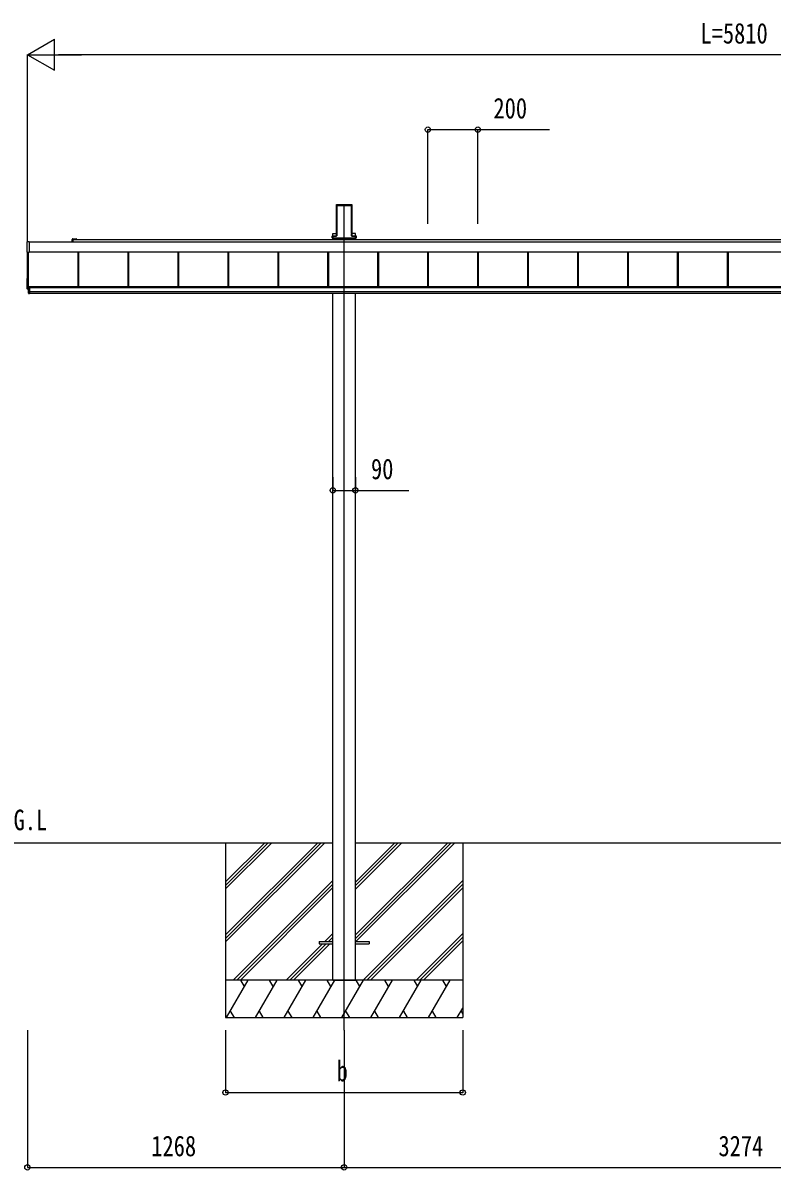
# Model space of a CAD drawing. Units: millimetres, scale not verified. Extents: x -10512 to 10512, y -7425 to 7425.
# Drawn here: x -3380 to -381, y -4823 to -230 of the extents above; entities that cross this region are included whole.
import ezdxf
from ezdxf.enums import TextEntityAlignment as Align

# ---------------------------------------------------------------- set-up
doc = ezdxf.new("R2010")
doc.units = ezdxf.units.MM
doc.header["$LTSCALE"] = 30
for name, color, linetype in [('0-2_USER1', 3, 'Continuous'), ('0-3_YKK_12', 2, 'Continuous'), ('0-4_YKK_A1', 4, 'Continuous'), ('0-5_YKK_D', 6, 'Continuous')]:
    doc.layers.add(name, color=color, linetype=linetype)
doc.styles.add('ＭＳ ゴシック', font='')
doc.styles.get('ＭＳ ゴシック').set_extended_font_data('MS Gothic')

msp = doc.modelspace()

# ---------------------------------------------------------------- linework, layer by layer
at = {"layer": '0-3_YKK_12'}
msp.add_line((-2094.45, -4262.5), (-2094.45, -958.19), dxfattribs=at)
at = {"layer": '0-4_YKK_A1'}
for p, q in [((-2125.7, -963.54), (-2125.7, -1080.21)), ((-2125.34, -957.69), (-2125.69, -963.19)), ((-2124.9, -958.15), (-2125.34, -957.69)), ((-2124.84, -957.22), (-2122.8, -957.22)), ((-2124.84, -957.22), (-2124.4, -957.69)), ((-2124.82, -1074.16), (-2124.82, -959.04)), ((-2124.32, -958.71), (-2124.32, -1073.84)), ((-2122.49, -957.55), (-2122.8, -957.22)), ((-2122.49, -957.55), (-2066.41, -957.55)), ((-2121.95, -960.69), (-2066.95, -960.69)), ((-2121.95, -1082.04), (-2121.95, -960.69)), ((-2066.41, -957.55), (-2066.1, -957.22)), ((-2066.1, -957.22), (-2064.06, -957.22)), ((-2064.58, -1073.84), (-2064.58, -958.71)), ((-2064.5, -957.69), (-2064.06, -957.22)), ((-2064.08, -959.04), (-2064.08, -1074.16)), ((-2063.56, -957.69), (-2064, -958.15)), ((-2063.56, -957.69), (-2063.21, -963.19)), ((-2063.2, -963.54), (-2063.2, -1080.21)), ((-3182.95, -1107.11), (-3182.95, -1097.14)), ((-3180.45, -1094.64), (-3172.91, -1094.64)), ((-3180.45, -1097.14), (2251.8, -1097.14)), ((-3180.45, -1097.44), (-3180.45, -1107.11)), ((-3166.7, -1097.14), (-3180.15, -1097.14)), ((-3171.99, -1094.64), (-3166.7, -1094.64)), ((-2142.32, -1090.96), (-2142.32, -1091.46)), ((-2142.32, -1091.46), (-2141.86, -1091.46)), ((-2141.86, -1090.96), (-2141.86, -1084.08)), ((-2139.86, -1090.96), (-2141.86, -1090.96)), ((-2139.86, -1091.46), (-2141.86, -1091.46)), ((-2141.85, -1090.96), (-2141.85, -1091.46)), ((-2141.82, -1083.11), (-2126.81, -1083.11)), ((-2139.86, -1084.16), (-2139.86, -1090.96)), ((-2126.28, -1084.16), (-2139.86, -1084.16)), ((-2139.86, -1090.96), (-2049.04, -1090.96)), ((-2139.86, -1090.96), (-2139.86, -1091.46)), ((-2139.86, -1091.46), (-2049.04, -1091.46)), ((-2139.65, -1073.78), (-2125.7, -1073.78)), ((-2139.65, -1083.11), (-2139.65, -1073.78)), ((-2139.65, -1097.14), (-2139.65, -1091.46)), ((-2139.45, -1091.46), (-2139.45, -1097.14)), ((-2138.45, -1091.12), (-2050.45, -1091.12)), ((-2125.71, -1080.57), (-2125.81, -1082.18)), ((-2125.29, -1082.73), (-2124.91, -1076.64)), ((-2124.41, -1076.67), (-2124.79, -1082.76)), ((-2064.11, -1082.76), (-2064.49, -1076.67)), ((-2063.99, -1076.64), (-2063.61, -1082.73)), ((-2049.25, -1073.78), (-2063.2, -1073.78)), ((-2063.19, -1080.57), (-2063.09, -1082.18)), ((-2062.62, -1083.67), (-2049.04, -1083.67)), ((-2049.04, -1084.16), (-2062.62, -1084.16)), ((-2062.09, -1083.11), (-2047.08, -1083.11)), ((-2049.45, -1091.46), (-2049.45, -1097.14)), ((-2049.25, -1083.11), (-2049.25, -1073.78)), ((-2049.25, -1097.14), (-2049.25, -1091.46)), ((-2049.04, -1083.67), (-2049.04, -1084.16)), ((-2049.04, -1090.96), (-2049.04, -1084.16)), ((-2047.05, -1090.96), (-2049.04, -1090.96)), ((-2049.04, -1090.96), (-2049.04, -1091.46)), ((-2047.05, -1091.46), (-2049.04, -1091.46)), ((-2047.05, -1084.08), (-2047.05, -1090.96)), ((-2046.58, -1091.46), (-2047.05, -1091.46)), ((-2047.04, -1090.96), (-2047.04, -1091.46)), ((-2046.58, -1090.96), (-2046.58, -1091.46)), ((-3363.95, -1147.55), (-3363.95, -1106.52)), ((-3355.95, -1107.11), (2441.05, -1107.11)), ((-3355.95, -1147.05), (2441.05, -1147.05)), ((-3355.95, -1147.29), (2441.05, -1147.29)), ((-3158.95, -1285.2), (-3158.95, -1147.29)), ((-3158.55, -1285.2), (-3158.55, -1147.29)), ((-3155.95, -1285.2), (-3155.95, -1147.29)), ((-2958.95, -1285.2), (-2958.95, -1147.29)), ((-2956.35, -1285.2), (-2956.35, -1147.29)), ((-2955.95, -1285.2), (-2955.95, -1147.29)), ((-2758.95, -1285.2), (-2758.95, -1147.29)), ((-2756.35, -1285.2), (-2756.35, -1147.29)), ((-2755.95, -1285.2), (-2755.95, -1147.29)), ((-2558.95, -1285.2), (-2558.95, -1147.29)), ((-2556.35, -1285.2), (-2556.35, -1147.29)), ((-2555.95, -1285.2), (-2555.95, -1147.29)), ((-2358.95, -1285.2), (-2358.95, -1147.29)), ((-2356.35, -1285.2), (-2356.35, -1147.29)), ((-2355.95, -1285.2), (-2355.95, -1147.29)), ((-2158.95, -1285.2), (-2158.95, -1147.29)), ((-2156.35, -1285.2), (-2156.35, -1147.29)), ((-2155.95, -1285.2), (-2155.95, -1147.29)), ((-1958.95, -1285.2), (-1958.95, -1147.29)), ((-1956.35, -1285.2), (-1956.35, -1147.29)), ((-1955.95, -1285.2), (-1955.95, -1147.29)), ((-1758.95, -1285.2), (-1758.95, -1147.29)), ((-1756.35, -1285.2), (-1756.35, -1147.29)), ((-1755.95, -1285.2), (-1755.95, -1147.29)), ((-1558.95, -1285.2), (-1558.95, -1147.29)), ((-1556.35, -1285.2), (-1556.35, -1147.29)), ((-1555.95, -1285.2), (-1555.95, -1147.29)), ((-1358.95, -1285.2), (-1358.95, -1147.29)), ((-1356.35, -1285.2), (-1356.35, -1147.29)), ((-1355.95, -1285.2), (-1355.95, -1147.29)), ((-1158.95, -1285.2), (-1158.95, -1147.29)), ((-1156.35, -1285.2), (-1156.35, -1147.29)), ((-1155.95, -1285.2), (-1155.95, -1147.29)), ((-958.95, -1285.2), (-958.95, -1147.29)), ((-956.35, -1285.2), (-956.35, -1147.29)), ((-955.95, -1285.2), (-955.95, -1147.29)), ((-758.95, -1285.2), (-758.95, -1147.29)), ((-756.35, -1285.2), (-756.35, -1147.29)), ((-755.95, -1285.2), (-755.95, -1147.29)), ((-558.95, -1285.2), (-558.95, -1147.29)), ((-556.35, -1285.2), (-556.35, -1147.29)), ((-555.95, -1285.2), (-555.95, -1147.29)), ((-3355.95, -1148.82), (-3363.48, -1148.36)), ((-3362.45, -1294.44), (-3362.45, -1148.42)), ((-3357.45, -1312.47), (-3357.45, -1148.73)), ((-3355.95, -1148.32), (-3355.95, -1148.82)), ((-3363.95, -1294.82), (-3363.95, -1253.79)), ((-3363.48, -1253.3), (-3362.45, -1253.23)), ((-3357.45, -1284.94), (-3353.95, -1284.94)), ((-3353.95, -1285.2), (2439.05, -1285.2)), ((-3357.45, -1295.99), (-3363.48, -1295.63)), ((-3362.45, -1294.44), (-3357.45, -1294.44)), ((-3353.95, -1307.38), (-3357.45, -1307.38)), ((-3357.45, -1314), (-3353.95, -1314)), ((-3353.95, -1287.21), (2439.05, -1287.21)), ((-3353.95, -1289.01), (2439.05, -1289.01)), ((-3353.95, -1289.01), (2439.05, -1289.01)), ((-3353.95, -1305.98), (2439.05, -1305.98)), ((-3353.95, -1312.47), (2439.05, -1312.47)), ((-2139.65, -4062.5), (-2139.65, -1312.47)), ((-2049.25, -4062.5), (-2049.25, -1312.47)), ((-3439.22, -3512.5), (-2139.65, -3512.5)), ((-2569.31, -3512.5), (-2569.31, -4212.5)), ((-2569.31, -3881.68), (-2200.13, -3512.5)), ((-2569.31, -3895.82), (-2185.99, -3512.5)), ((-2569.31, -3909.96), (-2171.84, -3512.5)), ((-2569.31, -3697.83), (-2383.98, -3512.5)), ((-2569.31, -3683.69), (-2398.12, -3512.5)), ((-2569.31, -3669.55), (-2412.26, -3512.5)), ((-2049.25, -3512.5), (1134.35, -3512.5)), ((-2049.11, -3881.98), (-1679.63, -3512.5)), ((-2049.11, -3896.12), (-1665.49, -3512.5)), ((-2049.11, -3698.13), (-1863.48, -3512.5)), ((-2049.11, -3683.99), (-1877.62, -3512.5)), ((-2049.11, -3669.85), (-1891.76, -3512.5)), ((-2046.85, -3908), (-1651.34, -3512.5)), ((-1619.31, -3512.5), (-1619.31, -4212.5)), ((-2538, -4062.5), (-2139.51, -3664.01)), ((-2017.5, -4062.5), (-1619.31, -3664.31)), ((-2523.86, -4062.5), (-2139.51, -3678.15)), ((-2509.71, -4062.5), (-2139.51, -3692.3)), ((-2003.36, -4062.5), (-1619.31, -3678.45)), ((-1989.21, -4062.5), (-1619.31, -3692.6)), ((-2171.37, -3908), (-2139.51, -3876.14)), ((-2157.22, -3908), (-2139.51, -3890.28)), ((-1805.37, -4062.5), (-1619.31, -3876.44)), ((-1791.22, -4062.5), (-1619.31, -3890.58)), ((-2325.87, -4062.5), (-2180.37, -3917)), ((-2311.72, -4062.5), (-2166.22, -3917)), ((-2297.58, -4062.5), (-2152.08, -3917)), ((-2194.51, -3908), (-2194.51, -3917)), ((-2194.51, -3908), (-2139.51, -3908)), ((-2194.51, -3917), (-2139.51, -3917)), ((-2143.08, -3908), (-2139.51, -3904.43)), ((-2049.51, -3908), (-1994.51, -3908)), ((-2049.51, -3917), (-1994.51, -3917)), ((-1994.51, -3908), (-1994.51, -3917)), ((-1777.08, -4062.5), (-1619.31, -3904.73)), ((-1619.31, -4062.5), (-2569.31, -4062.5)), ((-2565.03, -4212.5), (-2478.43, -4062.5)), ((-2493.43, -4088.48), (-2508.43, -4062.5)), ((-2449.56, -4212.5), (-2362.96, -4062.5)), ((-2377.96, -4088.48), (-2392.96, -4062.5)), ((-2334.09, -4212.5), (-2247.49, -4062.5)), ((-2262.49, -4088.48), (-2277.49, -4062.5)), ((-2218.62, -4212.5), (-2132.02, -4062.5)), ((-2147.02, -4088.48), (-2162.02, -4062.5)), ((-2139.65, -4062.5), (-2049.25, -4062.5)), ((-2103.15, -4212.5), (-2016.55, -4062.5)), ((-2031.55, -4088.48), (-2046.55, -4062.5)), ((-1987.68, -4212.5), (-1901.08, -4062.5)), ((-1916.08, -4088.48), (-1931.08, -4062.5)), ((-1872.21, -4212.5), (-1785.61, -4062.5)), ((-1815.61, -4062.5), (-1800.61, -4088.48)), ((-1756.74, -4212.5), (-1670.14, -4062.5)), ((-1700.14, -4062.5), (-1685.14, -4088.48)), ((-1641.27, -4212.5), (-1619.31, -4174.46)), ((-2569.31, -4212.5), (-1619.31, -4212.5)), ((-2550.03, -4186.52), (-2535.04, -4212.5)), ((-2434.56, -4186.52), (-2419.56, -4212.5)), ((-2319.09, -4186.52), (-2304.09, -4212.5)), ((-2203.62, -4186.52), (-2188.62, -4212.5)), ((-2088.15, -4186.52), (-2073.15, -4212.5)), ((-1972.68, -4186.52), (-1957.68, -4212.5)), ((-1857.21, -4186.52), (-1842.21, -4212.5)), ((-1741.74, -4186.52), (-1726.74, -4212.5)), ((-1626.27, -4186.52), (-1619.31, -4198.58))]:
    msp.add_line(p, q, dxfattribs=at)
for points in [[(-2142.32, -1083.61), (-2142.32, -1090.96), (-2141.86, -1090.96)], [(-2139.86, -1084.16), (-2139.86, -1083.67), (-2126.28, -1083.67)], [(-2046.58, -1083.61), (-2046.58, -1090.96), (-2047.05, -1090.96)], [(-3363.48, -1106.03), (-3355.95, -1105.57), (-3355.95, -1106.07), (-3355.95, -1148.32)], [(-3357.45, -1284.94), (-3357.45, -1307.38), (-3357.45, -1314)], [(-3354.45, -1284.94), (-3354.45, -1307.38), (-3354.45, -1314)], [(-3353.95, -1284.94), (-3353.95, -1307.38), (-3353.95, -1314)]]:
    msp.add_lwpolyline(points, dxfattribs=at)
for centre, radius, start, end in [((-3180.45, -1097.14), 2.5, 90, 180), ((-3180.15, -1097.44), 0.3, 90, 180), ((-3172.91, -1094.84), 0.2, 23.57818, 90), ((-3172.45, -1094.64), 0.3, 203.57818, 336.42182), ((-3171.99, -1094.84), 0.2, 90, 156.42182), ((-3166.7, -1095.89), 1.25, 270, 90), ((-2141.35, -1084.08), 0.501, 90.24971, 179.75029), ((-2047.55, -1084.08), 0.501, 0.24971, 89.75029), ((-3363.45, -1106.53), 0.497, 93.16944, 179.94772), ((-3363.08, -1147.58), 0.873, 177.74142, 242.53793), ((-3363.45, -1253.79), 0.497, 93.16944, 179.94772), ((-3363.08, -1294.85), 0.873, 177.74142, 242.53793)]:
    msp.add_arc(centre, radius, start, end, dxfattribs=at)
for centre, major_axis, ratio, start_param, end_param in [((-2125.66, -963.19), (0.031, 0.5), 0.061627, 1.5746234, 2.3600215), ((-2124.84, -957.72), (0.346, -0.364), 0.996462, 2.3838095, 3.8892836), ((-2125.13, -961.19), (0.22, 3.04), 0.070684, 5.5043854, 6.2286971), ((-2124.63, -961.22), (0.22, 3.54), 0.060877, 5.5025319, 6.2268436), ((-2064.27, -961.22), (-0.22, 3.54), 0.060877, 0.0563417, 0.7806534), ((-2063.77, -961.19), (-0.22, 3.04), 0.070684, 0.0544883, 0.7787999), ((-2064.06, -957.72), (-0.346, -0.364), 0.996462, 2.3939017, 3.8993758), ((-2063.24, -963.19), (-0.031, 0.5), 0.061627, 3.9231638, 4.7085619), ((-2141.82, -1083.61), (0.355, -0.355), 0.99628, 2.358058, 3.9251274), ((-2139.86, -1084.07), (2, 0), 0.045872, 3.2026792, 4.712389), ((-2139.86, -1083.57), (1.5, 0), 0.061163, 3.2026792, 4.712389), ((-2126.81, -1082.11), (0.691, -0.728), 0.996462, 5.5254021, 7.0308762), ((-2126.29, -1082.66), (-0.693, 0.73), 0.992955, 2.3838095, 3.8892836), ((-2126.29, -1082.66), (1.04, -1.09), 0.996462, 5.5254021, 7.0308762), ((-2125.74, -1080.57), (0.031, 0.5), 0.061627, 4.716216, 5.5016142), ((-2125.13, -1076.64), (0.22, 3.5), 0.061627, 4.716216, 5.5016142), ((-2124.63, -1076.67), (0.22, 4), 0.053972, 4.7153191, 5.5007173), ((-2064.27, -1076.67), (-0.22, 4), 0.053972, 0.782468, 1.5678662), ((-2062.61, -1082.66), (-1.04, -1.09), 0.996462, 5.5354944, 7.0409685), ((-2063.77, -1076.64), (-0.22, 3.5), 0.061627, 0.7815711, 1.5669693), ((-2062.61, -1082.66), (0.693, 0.73), 0.992955, 2.3939017, 3.8993758), ((-2063.16, -1080.57), (-0.031, 0.5), 0.061627, 0.7815711, 1.5669693), ((-2062.09, -1082.11), (-0.691, -0.728), 0.996462, 5.5354944, 7.0409685), ((-2049.04, -1083.57), (1.5, 0), 0.061163, 4.712389, 6.2220988), ((-2049.04, -1084.07), (2, 0), 0.045872, 4.712389, 6.2220988), ((-2047.08, -1083.61), (-0.355, -0.355), 0.99628, 2.358058, 3.9251274)]:
    msp.add_ellipse(centre, major_axis=major_axis, ratio=ratio, start_param=start_param, end_param=end_param, dxfattribs=at)
at = {"layer": '0-5_YKK_D'}
for p, q in [((-3362.45, -357.55), (-3254.2, -295.05)), ((-3254.2, -420.05), (-3254.2, -295.05)), ((-3362.45, -1105.66), (-3362.45, -356.55)), ((-3362.45, -357.55), (-3254.2, -420.05)), ((-3362.45, -357.55), (-3145.94, -357.55)), ((2322.55, -357.55), (-3237.45, -357.55)), ((-1758.95, -1034.17), (-1758.95, -656.55)), ((-1558.95, -1034.17), (-1558.95, -656.55)), ((-2139.65, -2048.85), (-2139.65, -2102.87)), ((-2049.25, -2048.85), (-2049.25, -2102.87)), ((-3362.45, -4262.5), (-3362.45, -4813.5)), ((-2569.31, -4262.5), (-2569.31, -4513.5)), ((-2094.45, -4263.5), (-2094.45, -4813.5)), ((-2094.45, -4263.5), (-2094.45, -4813.5)), ((-1619.31, -4262.5), (-1619.31, -4513.5)), ((-2569.31, -4512.5), (-1619.31, -4512.5)), ((-3362.45, -4812.5), (-2094.45, -4812.5)), ((-2094.45, -4812.5), (1179.55, -4812.5))]:
    msp.add_line(p, q, dxfattribs=at)
for points in [[(-1758.95, -657.55), (-1558.95, -657.55), (-1272.45, -657.55)], [(-2139.65, -2101.87), (-2049.25, -2101.87), (-1834.75, -2101.87)]]:
    msp.add_lwpolyline(points, dxfattribs=at)
for centre in [(-1758.95, -657.55), (-1558.95, -657.55), (-2139.65, -2101.87), (-2049.25, -2101.87), (-2569.31, -4512.5), (-1619.31, -4512.5), (-3362.45, -4812.5), (-2094.45, -4812.5), (-2094.45, -4812.5)]:
    msp.add_circle(centre, 10.62, dxfattribs=at)

# ---------------------------------------------------------------- texts
at = {"layer": '0-2_USER1', "style": 'ＭＳ ゴシック', "width": 0.8}
msp.add_text('G.L', height=82.48, dxfattribs=at).set_placement((-3417.74, -3487.19), align=Align.BOTTOM_LEFT)
at = {"layer": '0-5_YKK_D', "style": 'ＭＳ ゴシック', "width": 0.8}
for s, p in [('L=5810', (-667.45, -337.55)), ('200', (-1496.45, -637.55)), ('90', (-1986.75, -2081.87)), ('b', (-2124.31, -4492.5)), ('1268', (-2866.45, -4792.5)), ('3274', (-595.45, -4792.5))]:
    msp.add_text(s, height=82.48, dxfattribs=at).set_placement(p, align=Align.BOTTOM_LEFT)

doc.saveas('drawing.dxf')
